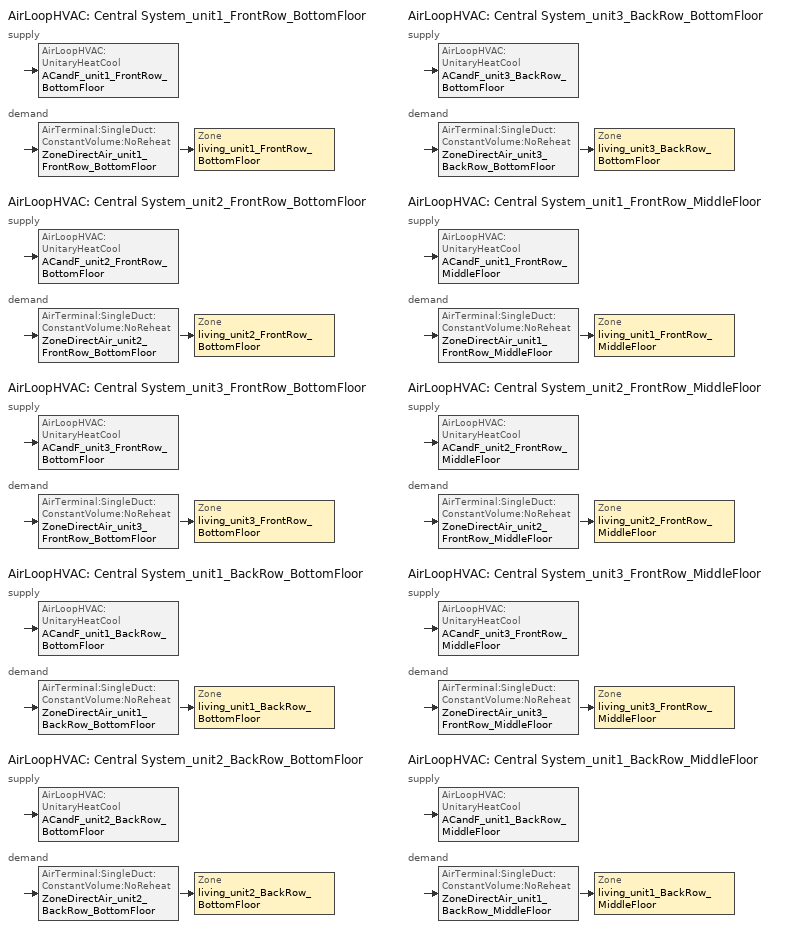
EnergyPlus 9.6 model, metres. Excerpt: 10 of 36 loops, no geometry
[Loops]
AirLoopHVAC 'Central System_unit1_FrontRow_BottomFloor'
 supply: AirLoopHVAC:UnitaryHeatCool 'ACandF_unit1_FrontRow_BottomFloor'
 demand: AirTerminal:SingleDuct:ConstantVolume:NoReheat 'ZoneDirectAir_unit1_FrontRow_BottomFloor' > Zone 'living_unit1_FrontRow_BottomFloor'
AirLoopHVAC 'Central System_unit2_FrontRow_BottomFloor'
 supply: AirLoopHVAC:UnitaryHeatCool 'ACandF_unit2_FrontRow_BottomFloor'
 demand: AirTerminal:SingleDuct:ConstantVolume:NoReheat 'ZoneDirectAir_unit2_FrontRow_BottomFloor' > Zone 'living_unit2_FrontRow_BottomFloor'
AirLoopHVAC 'Central System_unit3_FrontRow_BottomFloor'
 supply: AirLoopHVAC:UnitaryHeatCool 'ACandF_unit3_FrontRow_BottomFloor'
 demand: AirTerminal:SingleDuct:ConstantVolume:NoReheat 'ZoneDirectAir_unit3_FrontRow_BottomFloor' > Zone 'living_unit3_FrontRow_BottomFloor'
AirLoopHVAC 'Central System_unit1_BackRow_BottomFloor'
 supply: AirLoopHVAC:UnitaryHeatCool 'ACandF_unit1_BackRow_BottomFloor'
 demand: AirTerminal:SingleDuct:ConstantVolume:NoReheat 'ZoneDirectAir_unit1_BackRow_BottomFloor' > Zone 'living_unit1_BackRow_BottomFloor'
AirLoopHVAC 'Central System_unit2_BackRow_BottomFloor'
 supply: AirLoopHVAC:UnitaryHeatCool 'ACandF_unit2_BackRow_BottomFloor'
 demand: AirTerminal:SingleDuct:ConstantVolume:NoReheat 'ZoneDirectAir_unit2_BackRow_BottomFloor' > Zone 'living_unit2_BackRow_BottomFloor'
AirLoopHVAC 'Central System_unit3_BackRow_BottomFloor'
 supply: AirLoopHVAC:UnitaryHeatCool 'ACandF_unit3_BackRow_BottomFloor'
 demand: AirTerminal:SingleDuct:ConstantVolume:NoReheat 'ZoneDirectAir_unit3_BackRow_BottomFloor' > Zone 'living_unit3_BackRow_BottomFloor'
AirLoopHVAC 'Central System_unit1_FrontRow_MiddleFloor'
 supply: AirLoopHVAC:UnitaryHeatCool 'ACandF_unit1_FrontRow_MiddleFloor'
 demand: AirTerminal:SingleDuct:ConstantVolume:NoReheat 'ZoneDirectAir_unit1_FrontRow_MiddleFloor' > Zone 'living_unit1_FrontRow_MiddleFloor'
AirLoopHVAC 'Central System_unit2_FrontRow_MiddleFloor'
 supply: AirLoopHVAC:UnitaryHeatCool 'ACandF_unit2_FrontRow_MiddleFloor'
 demand: AirTerminal:SingleDuct:ConstantVolume:NoReheat 'ZoneDirectAir_unit2_FrontRow_MiddleFloor' > Zone 'living_unit2_FrontRow_MiddleFloor'
AirLoopHVAC 'Central System_unit3_FrontRow_MiddleFloor'
 supply: AirLoopHVAC:UnitaryHeatCool 'ACandF_unit3_FrontRow_MiddleFloor'
 demand: AirTerminal:SingleDuct:ConstantVolume:NoReheat 'ZoneDirectAir_unit3_FrontRow_MiddleFloor' > Zone 'living_unit3_FrontRow_MiddleFloor'
AirLoopHVAC 'Central System_unit1_BackRow_MiddleFloor'
 supply: AirLoopHVAC:UnitaryHeatCool 'ACandF_unit1_BackRow_MiddleFloor'
 demand: AirTerminal:SingleDuct:ConstantVolume:NoReheat 'ZoneDirectAir_unit1_BackRow_MiddleFloor' > Zone 'living_unit1_BackRow_MiddleFloor'
[Shading:Overhang] Height above Window or Door {m}=0; Tilt Angle from Window/Door {deg}=90; Left extension from Window/Door Width {m}=0; Right extension from Window/Door Width {m}=0; Depth {m}=0.01
Name | Window or Door
Overhang_ldf_unit1_FrontRow_BottomFloor | Window_ldf_unit1_FrontRow_BottomFloor
Overhang_ldf_unit2_FrontRow_BottomFloor | Window_ldf_unit2_FrontRow_BottomFloor
Overhang_sdr_unit3_FrontRow_BottomFloor | Window_sdr_unit3_FrontRow_BottomFloor
Overhang_sdl_unit3_FrontRow_BottomFloor | Window_sdl_unit3_FrontRow_BottomFloor
Overhang_ldf_unit3_FrontRow_BottomFloor | Window_ldf_unit3_FrontRow_BottomFloor
Overhang_ldb_unit1_BackRow_BottomFloor | Window_ldb_unit1_BackRow_BottomFloor
Overhang_ldb_unit2_BackRow_BottomFloor | Window_ldb_unit2_BackRow_BottomFloor
Overhang_sdr_unit3_BackRow_BottomFloor | Window_sdr_unit3_BackRow_BottomFloor
Overhang_sdl_unit3_BackRow_BottomFloor | Window_sdl_unit3_BackRow_BottomFloor
Overhang_ldb_unit3_BackRow_BottomFloor | Window_ldb_unit3_BackRow_BottomFloor
Overhang_ldf_unit1_FrontRow_MiddleFloor | Window_ldf_unit1_FrontRow_MiddleFloor
Overhang_ldf_unit2_FrontRow_MiddleFloor | Window_ldf_unit2_FrontRow_MiddleFloor
Overhang_sdr_unit3_FrontRow_MiddleFloor | Window_sdr_unit3_FrontRow_MiddleFloor
Overhang_sdl_unit3_FrontRow_MiddleFloor | Window_sdl_unit3_FrontRow_MiddleFloor
Overhang_ldf_unit3_FrontRow_MiddleFloor | Window_ldf_unit3_FrontRow_MiddleFloor
Overhang_ldb_unit1_BackRow_MiddleFloor | Window_ldb_unit1_BackRow_MiddleFloor
Overhang_ldb_unit2_BackRow_MiddleFloor | Window_ldb_unit2_BackRow_MiddleFloor
Overhang_sdr_unit3_BackRow_MiddleFloor | Window_sdr_unit3_BackRow_MiddleFloor
Overhang_sdl_unit3_BackRow_MiddleFloor | Window_sdl_unit3_BackRow_MiddleFloor
Overhang_ldb_unit3_BackRow_MiddleFloor | Window_ldb_unit3_BackRow_MiddleFloor
Overhang_ldf_unit1_FrontRow_TopFloor | Window_ldf_unit1_FrontRow_TopFloor
Overhang_ldf_unit2_FrontRow_TopFloor | Window_ldf_unit2_FrontRow_TopFloor
Overhang_sdr_unit3_FrontRow_TopFloor | Window_sdr_unit3_FrontRow_TopFloor
Overhang_sdl_unit3_FrontRow_TopFloor | Window_sdl_unit3_FrontRow_TopFloor
Overhang_ldf_unit3_FrontRow_TopFloor | Window_ldf_unit3_FrontRow_TopFloor
Overhang_ldb_unit1_BackRow_TopFloor | Window_ldb_unit1_BackRow_TopFloor
Overhang_ldb_unit2_BackRow_TopFloor | Window_ldb_unit2_BackRow_TopFloor
Overhang_sdr_unit3_BackRow_TopFloor | Window_sdr_unit3_BackRow_TopFloor
Overhang_sdl_unit3_BackRow_TopFloor | Window_sdl_unit3_BackRow_TopFloor
Overhang_ldb_unit3_BackRow_TopFloor | Window_ldb_unit3_BackRow_TopFloor
[ThermostatSetpoint:DualSetpoint]
thermostat_living Dual SP Control: Heating Setpoint Temperature Schedule=heating_sch; Cooling Setpoint Temperature Schedule=cooling_sch
[AvailabilityManager:Scheduled]
System availability: Schedule=always_avail
[Sizing:Zone] Zone Cooling Design Supply Air Temperature Input Method=SupplyAirTemperature; Zone Cooling Design Supply Air Temperature {C}=12; Zone Heating Design Supply Air Temperature Input Method=SupplyAirTemperature; Zone Heating Design Supply Air Temperature {C}=50; Zone Cooling Design Supply Air Humidity Ratio {kgWater/kgDryAir}=0.0081; Zone Heating Design Supply Air Humidity Ratio {kgWater/kgDryAir}=0.008; Cooling Design Air Flow Method=DesignDay; Cooling Minimum Air Flow per Zone Floor Area {m3/s-m2}=0.000762; Heating Design Air Flow Method=DesignDay; Heating Maximum Air Flow per Zone Floor Area {m3/s-m2}=0.002032; Heating Maximum Air Flow {m3/s}=0.141576; Heating Maximum Air Flow Fraction=0.3
Name | Design Specification Outdoor Air Object
living_unit1_FrontRow_BottomFloor | SZ_DSOA_living_unit1_FrontRow_BottomFloor
living_unit2_FrontRow_BottomFloor | SZ_DSOA_living_unit2_FrontRow_BottomFloor
living_unit3_FrontRow_BottomFloor | SZ_DSOA_living_unit3_FrontRow_BottomFloor
living_unit1_BackRow_BottomFloor | SZ_DSOA_living_unit1_BackRow_BottomFloor
living_unit2_BackRow_BottomFloor | SZ_DSOA_living_unit2_BackRow_BottomFloor
living_unit3_BackRow_BottomFloor | SZ_DSOA_living_unit3_BackRow_BottomFloor
living_unit1_FrontRow_MiddleFloor | SZ_DSOA_living_unit1_FrontRow_MiddleFloor
living_unit2_FrontRow_MiddleFloor | SZ_DSOA_living_unit2_FrontRow_MiddleFloor
living_unit3_FrontRow_MiddleFloor | SZ_DSOA_living_unit3_FrontRow_MiddleFloor
living_unit1_BackRow_MiddleFloor | SZ_DSOA_living_unit1_BackRow_MiddleFloor
[Sizing:System] Type of Load to Size On=Sensible; Design Outdoor Air Flow Rate {m3/s}=autosize; Central Heating Maximum System Air Flow Ratio=1; Preheat Design Temperature {C}=7; Preheat Design Humidity Ratio {kgWater/kgDryAir}=0.008; Precool Design Temperature {C}=11; Precool Design Humidity Ratio {kgWater/kgDryAir}=0.008; Central Cooling Design Supply Air Temperature {C}=12; Central Heating Design Supply Air Temperature {C}=50; Type of Zone Sum to Use=NonCoincident; 100% Outdoor Air in Cooling=No; 100% Outdoor Air in Heating=No; Central Cooling Design Supply Air Humidity Ratio {kgWater/kgDryAir}=0.008; Central Heating Design Supply Air Humidity Ratio {kgWater/kgDryAir}=0.008; Cooling Supply Air Flow Rate Method=DesignDay; Heating Supply Air Flow Rate Method=DesignDay; Zone Maximum Outdoor Air Fraction=1; Cooling Design Capacity Method=CoolingDesignCapacity; Cooling Design Capacity {W}=autosize; Heating Design Capacity Method=HeatingDesignCapacity; Heating Design Capacity {W}=autosize; Central Cooling Capacity Control Method=OnOff
Central System_unit1_FrontRow_BottomFloor; Central System_unit2_FrontRow_BottomFloor; Central System_unit3_FrontRow_BottomFloor; Central System_unit1_BackRow_BottomFloor; Central System_unit2_BackRow_BottomFloor; Central System_unit3_BackRow_BottomFloor; Central System_unit1_FrontRow_MiddleFloor; Central System_unit2_FrontRow_MiddleFloor; Central System_unit3_FrontRow_MiddleFloor; Central System_unit1_BackRow_MiddleFloor
[ZoneControl:Thermostat] Control Type Schedule=zone_control_type; Control 1=thermostat_living Dual SP Control
Name | Zone or ZoneList
Zone Thermostat_unit1_FrontRow_BottomFloor | living_unit1_FrontRow_BottomFloor
Zone Thermostat_unit2_FrontRow_BottomFloor | living_unit2_FrontRow_BottomFloor
Zone Thermostat_unit3_FrontRow_BottomFloor | living_unit3_FrontRow_BottomFloor
Zone Thermostat_unit1_BackRow_BottomFloor | living_unit1_BackRow_BottomFloor
Zone Thermostat_unit2_BackRow_BottomFloor | living_unit2_BackRow_BottomFloor
Zone Thermostat_unit3_BackRow_BottomFloor | living_unit3_BackRow_BottomFloor
Zone Thermostat_unit1_FrontRow_MiddleFloor | living_unit1_FrontRow_MiddleFloor
Zone Thermostat_unit2_FrontRow_MiddleFloor | living_unit2_FrontRow_MiddleFloor
Zone Thermostat_unit3_FrontRow_MiddleFloor | living_unit3_FrontRow_MiddleFloor
Zone Thermostat_unit1_BackRow_MiddleFloor | living_unit1_BackRow_MiddleFloor
[AirTerminal:SingleDuct:ConstantVolume:NoReheat] Availability Schedule=always_avail; Maximum Air Flow Rate {m3/s}=autosize
ZoneDirectAir_unit1_FrontRow_BottomFloor; ZoneDirectAir_unit2_FrontRow_BottomFloor; ZoneDirectAir_unit3_FrontRow_BottomFloor; ZoneDirectAir_unit1_BackRow_BottomFloor; ZoneDirectAir_unit2_BackRow_BottomFloor; ZoneDirectAir_unit3_BackRow_BottomFloor; ZoneDirectAir_unit1_FrontRow_MiddleFloor; ZoneDirectAir_unit2_FrontRow_MiddleFloor; ZoneDirectAir_unit3_FrontRow_MiddleFloor; ZoneDirectAir_unit1_BackRow_MiddleFloor
[DesignSpecification:OutdoorAir] Outdoor Air Method=Flow/Zone; Outdoor Air Flow per Person {m3/s-person}=0; Outdoor Air Flow per Zone {m3/s}=0.0212376
SZ_DSOA_living_unit1_FrontRow_BottomFloor; SZ_DSOA_living_unit2_FrontRow_BottomFloor; SZ_DSOA_living_unit3_FrontRow_BottomFloor; SZ_DSOA_living_unit1_BackRow_BottomFloor; SZ_DSOA_living_unit2_BackRow_BottomFloor; SZ_DSOA_living_unit3_BackRow_BottomFloor; SZ_DSOA_living_unit1_FrontRow_MiddleFloor; SZ_DSOA_living_unit2_FrontRow_MiddleFloor; SZ_DSOA_living_unit3_FrontRow_MiddleFloor; SZ_DSOA_living_unit1_BackRow_MiddleFloor
[Coil:Cooling:DX:SingleSpeed] Availability Schedule=always_avail; Gross Rated Total Cooling Capacity {W}=autosize; Gross Rated Sensible Heat Ratio=autosize; Gross Rated Cooling COP {W/W}=3.97009; Rated Air Flow Rate {m3/s}=autosize; Total Cooling Capacity Function of Temperature Curve=Cool-Cap-FT; Total Cooling Capacity Function of Flow Fraction Curve=ConstantCubic; Energy Input Ratio Function of Temperature Curve=Cool-EIR-FT; Energy Input Ratio Function of Flow Fraction Curve=ConstantCubic; Part Load Fraction Correlation Curve=Cool-PLF-fPLR
DX Cooling Coil_unit1_FrontRow_BottomFloor; DX Cooling Coil_unit2_FrontRow_BottomFloor; DX Cooling Coil_unit3_FrontRow_BottomFloor; DX Cooling Coil_unit1_BackRow_BottomFloor; DX Cooling Coil_unit2_BackRow_BottomFloor; DX Cooling Coil_unit3_BackRow_BottomFloor; DX Cooling Coil_unit1_FrontRow_MiddleFloor; DX Cooling Coil_unit2_FrontRow_MiddleFloor; DX Cooling Coil_unit3_FrontRow_MiddleFloor; DX Cooling Coil_unit1_BackRow_MiddleFloor
[Fan:OnOff] Availability Schedule=always_avail
Name | Fan Total Efficiency | Pressure Rise {Pa} | Maximum Flow Rate {m3/s} | Motor Efficiency | Motor In Airstream Fraction
Supply Fan_unit1_FrontRow_BottomFloor; Supply Fan_unit2_FrontRow_BottomFloor; Supply Fan_unit3_FrontRow_BottomFloor; Supply Fan_unit1_BackRow_BottomFloor; Supply Fan_unit2_BackRow_BottomFloor; Supply Fan_unit3_BackRow_BottomFloor; Supply Fan_unit1_FrontRow_MiddleFloor; Supply Fan_unit2_FrontRow_MiddleFloor; Supply Fan_unit3_FrontRow_MiddleFloor; Supply Fan_unit1_BackRow_MiddleFloor | 0.377 | 400 | autosize | 0.65 | 1
OASupplyFan_unit1_FrontRow_BottomFloor; OAExhaustFan_unit1_FrontRow_BottomFloor; OASupplyFan_unit2_FrontRow_BottomFloor; OAExhaustFan_unit2_FrontRow_BottomFloor; OASupplyFan_unit3_FrontRow_BottomFloor; OAExhaustFan_unit3_FrontRow_BottomFloor; OASupplyFan_unit1_BackRow_BottomFloor; OAExhaustFan_unit1_BackRow_BottomFloor; OASupplyFan_unit2_BackRow_BottomFloor; OAExhaustFan_unit2_BackRow_BottomFloor; OASupplyFan_unit3_BackRow_BottomFloor; OAExhaustFan_unit3_BackRow_BottomFloor; OASupplyFan_unit1_FrontRow_MiddleFloor; OAExhaustFan_unit1_FrontRow_MiddleFloor; OASupplyFan_unit2_FrontRow_MiddleFloor; OAExhaustFan_unit2_FrontRow_MiddleFloor; OASupplyFan_unit3_FrontRow_MiddleFloor; OAExhaustFan_unit3_FrontRow_MiddleFloor; OASupplyFan_unit1_BackRow_MiddleFloor; OAExhaustFan_unit1_BackRow_MiddleFloor | 0.6 | 227.023 | 0.0212376 | 1 | 0
[AirLoopHVAC] Design Supply Air Flow Rate {m3/s}=autosize
Central System_unit1_FrontRow_BottomFloor; Central System_unit2_FrontRow_BottomFloor; Central System_unit3_FrontRow_BottomFloor; Central System_unit1_BackRow_BottomFloor; Central System_unit2_BackRow_BottomFloor; Central System_unit3_BackRow_BottomFloor; Central System_unit1_FrontRow_MiddleFloor; Central System_unit2_FrontRow_MiddleFloor; Central System_unit3_FrontRow_MiddleFloor; Central System_unit1_BackRow_MiddleFloor
[AirLoopHVAC:UnitaryHeatCool] Availability Schedule=always_avail; Supply Air Fan Operating Mode Schedule=fan_cycle; Maximum Supply Air Temperature {C}=80; Cooling Supply Air Flow Rate {m3/s}=autosize; Heating Supply Air Flow Rate {m3/s}=autosize; No Load Supply Air Flow Rate {m3/s}=0; Fan Placement=BlowThrough; Dehumidification Control Type=None
Name | Controlling Zone or Thermostat Location | Supply Fan | Heating Coil | Cooling Coil
ACandF_unit1_FrontRow_BottomFloor | living_unit1_FrontRow_BottomFloor | Supply Fan_unit1_FrontRow_BottomFloor | Main Fuel Heating Coil_unit1_FrontRow_BottomFloor | DX Cooling Coil_unit1_FrontRow_BottomFloor
ACandF_unit2_FrontRow_BottomFloor | living_unit2_FrontRow_BottomFloor | Supply Fan_unit2_FrontRow_BottomFloor | Main Fuel Heating Coil_unit2_FrontRow_BottomFloor | DX Cooling Coil_unit2_FrontRow_BottomFloor
ACandF_unit3_FrontRow_BottomFloor | living_unit3_FrontRow_BottomFloor | Supply Fan_unit3_FrontRow_BottomFloor | Main Fuel Heating Coil_unit3_FrontRow_BottomFloor | DX Cooling Coil_unit3_FrontRow_BottomFloor
ACandF_unit1_BackRow_BottomFloor | living_unit1_BackRow_BottomFloor | Supply Fan_unit1_BackRow_BottomFloor | Main Fuel Heating Coil_unit1_BackRow_BottomFloor | DX Cooling Coil_unit1_BackRow_BottomFloor
ACandF_unit2_BackRow_BottomFloor | living_unit2_BackRow_BottomFloor | Supply Fan_unit2_BackRow_BottomFloor | Main Fuel Heating Coil_unit2_BackRow_BottomFloor | DX Cooling Coil_unit2_BackRow_BottomFloor
ACandF_unit3_BackRow_BottomFloor | living_unit3_BackRow_BottomFloor | Supply Fan_unit3_BackRow_BottomFloor | Main Fuel Heating Coil_unit3_BackRow_BottomFloor | DX Cooling Coil_unit3_BackRow_BottomFloor
ACandF_unit1_FrontRow_MiddleFloor | living_unit1_FrontRow_MiddleFloor | Supply Fan_unit1_FrontRow_MiddleFloor | Main Fuel Heating Coil_unit1_FrontRow_MiddleFloor | DX Cooling Coil_unit1_FrontRow_MiddleFloor
ACandF_unit2_FrontRow_MiddleFloor | living_unit2_FrontRow_MiddleFloor | Supply Fan_unit2_FrontRow_MiddleFloor | Main Fuel Heating Coil_unit2_FrontRow_MiddleFloor | DX Cooling Coil_unit2_FrontRow_MiddleFloor
ACandF_unit3_FrontRow_MiddleFloor | living_unit3_FrontRow_MiddleFloor | Supply Fan_unit3_FrontRow_MiddleFloor | Main Fuel Heating Coil_unit3_FrontRow_MiddleFloor | DX Cooling Coil_unit3_FrontRow_MiddleFloor
ACandF_unit1_BackRow_MiddleFloor | living_unit1_BackRow_MiddleFloor | Supply Fan_unit1_BackRow_MiddleFloor | Main Fuel Heating Coil_unit1_BackRow_MiddleFloor | DX Cooling Coil_unit1_BackRow_MiddleFloor
[Coil:Heating:Fuel] Availability Schedule=always_avail; Fuel Type=NaturalGas; Burner Efficiency=0.8; Nominal Capacity {W}=autosize
Main Fuel heating coil_unit1_FrontRow_BottomFloor; Main Fuel heating coil_unit2_FrontRow_BottomFloor; Main Fuel heating coil_unit3_FrontRow_BottomFloor; Main Fuel heating coil_unit1_BackRow_BottomFloor; Main Fuel heating coil_unit2_BackRow_BottomFloor; Main Fuel heating coil_unit3_BackRow_BottomFloor; Main Fuel heating coil_unit1_FrontRow_MiddleFloor; Main Fuel heating coil_unit2_FrontRow_MiddleFloor; Main Fuel heating coil_unit3_FrontRow_MiddleFloor; Main Fuel heating coil_unit1_BackRow_MiddleFloor
[Zone equipment]
living_unit1_FrontRow_BottomFloor: ZoneDirectAir_unit1_FrontRow_BottomFloor, ERV_unit1_FrontRow_BottomFloor
living_unit2_FrontRow_BottomFloor: ZoneDirectAir_unit2_FrontRow_BottomFloor, ERV_unit2_FrontRow_BottomFloor
living_unit3_FrontRow_BottomFloor: ZoneDirectAir_unit3_FrontRow_BottomFloor, ERV_unit3_FrontRow_BottomFloor
living_unit1_BackRow_BottomFloor: ZoneDirectAir_unit1_BackRow_BottomFloor, ERV_unit1_BackRow_BottomFloor
living_unit2_BackRow_BottomFloor: ZoneDirectAir_unit2_BackRow_BottomFloor, ERV_unit2_BackRow_BottomFloor
living_unit3_BackRow_BottomFloor: ZoneDirectAir_unit3_BackRow_BottomFloor, ERV_unit3_BackRow_BottomFloor
living_unit1_FrontRow_MiddleFloor: ZoneDirectAir_unit1_FrontRow_MiddleFloor, ERV_unit1_FrontRow_MiddleFloor
living_unit2_FrontRow_MiddleFloor: ZoneDirectAir_unit2_FrontRow_MiddleFloor, ERV_unit2_FrontRow_MiddleFloor
living_unit3_FrontRow_MiddleFloor: ZoneDirectAir_unit3_FrontRow_MiddleFloor, ERV_unit3_FrontRow_MiddleFloor
living_unit1_BackRow_MiddleFloor: ZoneDirectAir_unit1_BackRow_MiddleFloor, ERV_unit1_BackRow_MiddleFloor
[ZoneHVAC:EnergyRecoveryVentilator] Availability Schedule=always_avail; Supply Air Flow Rate {m3/s}=0.0212376; Exhaust Air Flow Rate {m3/s}=0.0212376
Name | Heat Exchanger | Supply Air Fan | Exhaust Air Fan
ERV_unit1_FrontRow_BottomFloor | OA_Heat_Recovery_Unit1_FrontRow_BottomFloor | OASupplyFan_unit1_FrontRow_BottomFloor | OAExhaustFan_unit1_FrontRow_BottomFloor
ERV_unit2_FrontRow_BottomFloor | OA_Heat_Recovery_Unit2_FrontRow_BottomFloor | OASupplyFan_unit2_FrontRow_BottomFloor | OAExhaustFan_unit2_FrontRow_BottomFloor
ERV_unit3_FrontRow_BottomFloor | OA_Heat_Recovery_Unit3_FrontRow_BottomFloor | OASupplyFan_unit3_FrontRow_BottomFloor | OAExhaustFan_unit3_FrontRow_BottomFloor
ERV_unit1_BackRow_BottomFloor | OA_Heat_Recovery_Unit1_BackRow_BottomFloor | OASupplyFan_unit1_BackRow_BottomFloor | OAExhaustFan_unit1_BackRow_BottomFloor
ERV_unit2_BackRow_BottomFloor | OA_Heat_Recovery_Unit2_BackRow_BottomFloor | OASupplyFan_unit2_BackRow_BottomFloor | OAExhaustFan_unit2_BackRow_BottomFloor
ERV_unit3_BackRow_BottomFloor | OA_Heat_Recovery_Unit3_BackRow_BottomFloor | OASupplyFan_unit3_BackRow_BottomFloor | OAExhaustFan_unit3_BackRow_BottomFloor
ERV_unit1_FrontRow_MiddleFloor | OA_Heat_Recovery_Unit1_FrontRow_MiddleFloor | OASupplyFan_unit1_FrontRow_MiddleFloor | OAExhaustFan_unit1_FrontRow_MiddleFloor
ERV_unit2_FrontRow_MiddleFloor | OA_Heat_Recovery_Unit2_FrontRow_MiddleFloor | OASupplyFan_unit2_FrontRow_MiddleFloor | OAExhaustFan_unit2_FrontRow_MiddleFloor
ERV_unit3_FrontRow_MiddleFloor | OA_Heat_Recovery_Unit3_FrontRow_MiddleFloor | OASupplyFan_unit3_FrontRow_MiddleFloor | OAExhaustFan_unit3_FrontRow_MiddleFloor
ERV_unit1_BackRow_MiddleFloor | OA_Heat_Recovery_Unit1_BackRow_MiddleFloor | OASupplyFan_unit1_BackRow_MiddleFloor | OAExhaustFan_unit1_BackRow_MiddleFloor
[HeatExchanger:AirToAir:SensibleAndLatent] Availability Schedule=always_off; Nominal Supply Air Flow Rate {m3/s}=0.0212376; Sensible Effectiveness at 100% Heating Air Flow=0.65; Latent Effectiveness at 100% Heating Air Flow=0; Sensible Effectiveness at 75% Heating Air Flow=0.65; Latent Effectiveness at 75% Heating Air Flow=0; Sensible Effectiveness at 100% Cooling Air Flow=0.65; Latent Effectiveness at 100% Cooling Air Flow=0; Sensible Effectiveness at 75% Cooling Air Flow=0.65; Latent Effectiveness at 75% Cooling Air Flow=0; Nominal Electric Power {W}=0; Supply Air Outlet Temperature Control=No; Heat Exchanger Type=Plate; Frost Control Type=None; Threshold Temperature {C}=-16.8333; Initial Defrost Time Fraction=0.083; Rate of Defrost Time Fraction Increase {1/K}=0.0216; Economizer Lockout=No
OA_Heat_Recovery_Unit1_FrontRow_BottomFloor; OA_Heat_Recovery_Unit2_FrontRow_BottomFloor; OA_Heat_Recovery_Unit3_FrontRow_BottomFloor; OA_Heat_Recovery_Unit1_BackRow_BottomFloor; OA_Heat_Recovery_Unit2_BackRow_BottomFloor; OA_Heat_Recovery_Unit3_BackRow_BottomFloor; OA_Heat_Recovery_Unit1_FrontRow_MiddleFloor; OA_Heat_Recovery_Unit2_FrontRow_MiddleFloor; OA_Heat_Recovery_Unit3_FrontRow_MiddleFloor; OA_Heat_Recovery_Unit1_BackRow_MiddleFloor
[Schedule:Compact]
zone_control_type: Through: 12/31, For: AllDays, Until 24:00, 4
always_avail: Through: 12/31, For: AllDays, Until: 24:00, 1
always_off; fan_cycle: Through: 12/31, For: AllDays, Until: 24:00, 0
heating_sch: Through: 12/31, For: AllDays, Until: 24:00, 22.2222
cooling_sch: Through: 12/31, For: AllDays, Until: 24:00, 23.8889
[Curve:Biquadratic] Minimum Value of x=-100; Maximum Value of x=100; Minimum Value of y=-100; Maximum Value of y=100
Name | Coefficient1 Constant | Coefficient2 x | Coefficient3 x**2 | Coefficient4 y | Coefficient5 y**2 | Coefficient6 x*y
Cool-Cap-fT | 1.26489 | -0.035055 | 0.00211086 | -0.00152689 | -7.0308e-06 | -0.000469184
Cool-EIR-fT | 0.384024 | 0.0296967 | -0.00113293 | 0.00649067 | 0.000262699 | -0.000120722
[Curve:Quadratic]
Cool-PLF-fPLR: Coefficient1 Constant=0.801414; Coefficient2 x=0.237447; Coefficient3 x**2=-0.0393773; Minimum Value of x=0; Maximum Value of x=1; Minimum Curve Output=0.7; Maximum Curve Output=1
[Curve:Cubic]
ConstantCubic: Coefficient1 Constant=1; Coefficient2 x=0; Coefficient3 x**2=0; Coefficient4 x**3=0; Minimum Value of x=-100; Maximum Value of x=100
